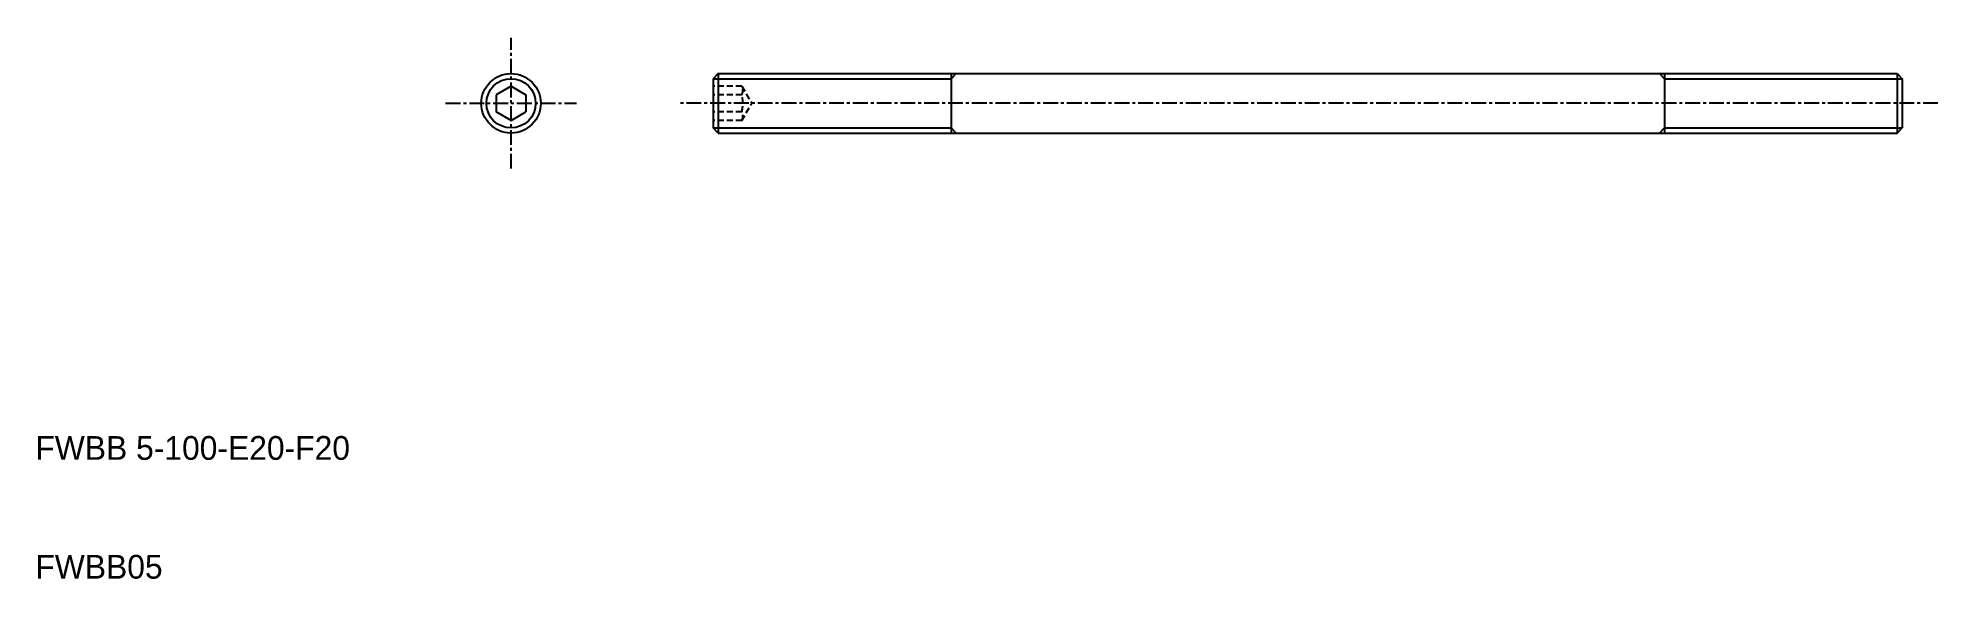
# Model space of a CAD drawing. Extents: x 43 to 203, y 93 to 138.
import ezdxf

# ---------------------------------------------------------------- set-up
doc = ezdxf.new("R2010")
doc.units = 0
doc.linetypes.add('CENTER', pattern=[2, 1.25, -0.25, 0.25, -0.25])
doc.linetypes.add('DASHED', pattern=[0.75, 0.5, -0.25])
doc.layers.get('0').update_dxf_attribs({"linetype": 'CONTINUOUS'})
doc.layers.add('CENTER', color=1, linetype='CENTER')

msp = doc.modelspace()

# ---------------------------------------------------------------- linework, layer by layer
at = {"color": 7, "linetype": 'CONTINUOUS'}
for p, q in [((82.88, 134.28), (81.63, 133.56)), ((82.88, 134.28), (84.13, 133.56)), ((100.31, 135.34), (99.88, 134.9)), ((99.88, 134.9), (99.88, 130.77)), ((100.31, 135.34), (199.45, 135.34)), ((100.31, 135.34), (100.31, 130.34)), ((119.88, 135.34), (119.88, 130.34)), ((179.88, 135.34), (179.88, 130.34)), ((199.45, 135.34), (199.45, 130.34)), ((199.45, 135.34), (199.88, 134.9)), ((199.88, 134.9), (199.88, 130.77)), ((81.63, 133.56), (81.63, 132.12)), ((84.13, 133.56), (84.13, 132.12)), ((82.88, 131.39), (81.63, 132.12)), ((82.88, 131.39), (84.13, 132.12)), ((100.31, 130.34), (99.88, 130.77)), ((100.31, 130.34), (199.45, 130.34)), ((199.45, 130.34), (199.88, 130.77))]:
    msp.add_line(p, q, dxfattribs=at)
at = {"color": 3, "linetype": 'CONTINUOUS'}
for p, q in [((99.88, 134.9), (119.88, 134.9)), ((120.31, 135.34), (119.88, 134.9)), ((179.45, 135.34), (179.88, 134.9)), ((179.88, 134.9), (199.88, 134.9)), ((99.88, 130.77), (119.88, 130.77)), ((120.31, 130.34), (119.88, 130.77)), ((179.45, 130.34), (179.88, 130.77)), ((179.88, 130.77), (199.88, 130.77))]:
    msp.add_line(p, q, dxfattribs=at)
at = {"color": 3, "linetype": 'DASHED'}
for p, q in [((102.28, 134.28), (99.88, 134.28)), ((102.28, 134.28), (103.12, 132.84)), ((102.28, 133.56), (99.88, 133.56)), ((102.28, 131.39), (103.12, 132.84)), ((102.28, 132.12), (99.88, 132.12)), ((102.28, 131.39), (99.88, 131.39))]:
    msp.add_line(p, q, dxfattribs=at)
at = {"color": 7, "linetype": 'CONTINUOUS'}
msp.add_circle((82.88, 132.84), 2.5, dxfattribs=at)
at = {"color": 3, "linetype": 'CONTINUOUS'}
msp.add_circle((82.88, 132.84), 2.07, dxfattribs=at)
at = {"color": 3, "linetype": 'DASHED'}
for centre, radius, start, end in [((101.66, 133.92), 0.722, 330, 30), ((99.64, 132.84), 2.74, 344.7385, 15.2615), ((101.66, 131.75), 0.722, 330, 30)]:
    msp.add_arc(centre, radius, start, end, dxfattribs=at)
at = {"layer": 'CENTER', "color": 1, "linetype": 'CENTER'}
for p, q in [((82.88, 127.34), (82.88, 138.34)), ((77.38, 132.84), (88.38, 132.84)), ((202.88, 132.84), (96.88, 132.84))]:
    msp.add_line(p, q, dxfattribs=at)

# ---------------------------------------------------------------- texts
at = {"color": 7, "linetype": 'CONTINUOUS'}
for s, p in [('FWBB 5-100-E20-F20', (42.88, 102.84)), ('FWBB05', (42.88, 92.84))]:
    msp.add_text(s, height=2, dxfattribs=at).set_placement(p)

doc.saveas('drawing.dxf')
